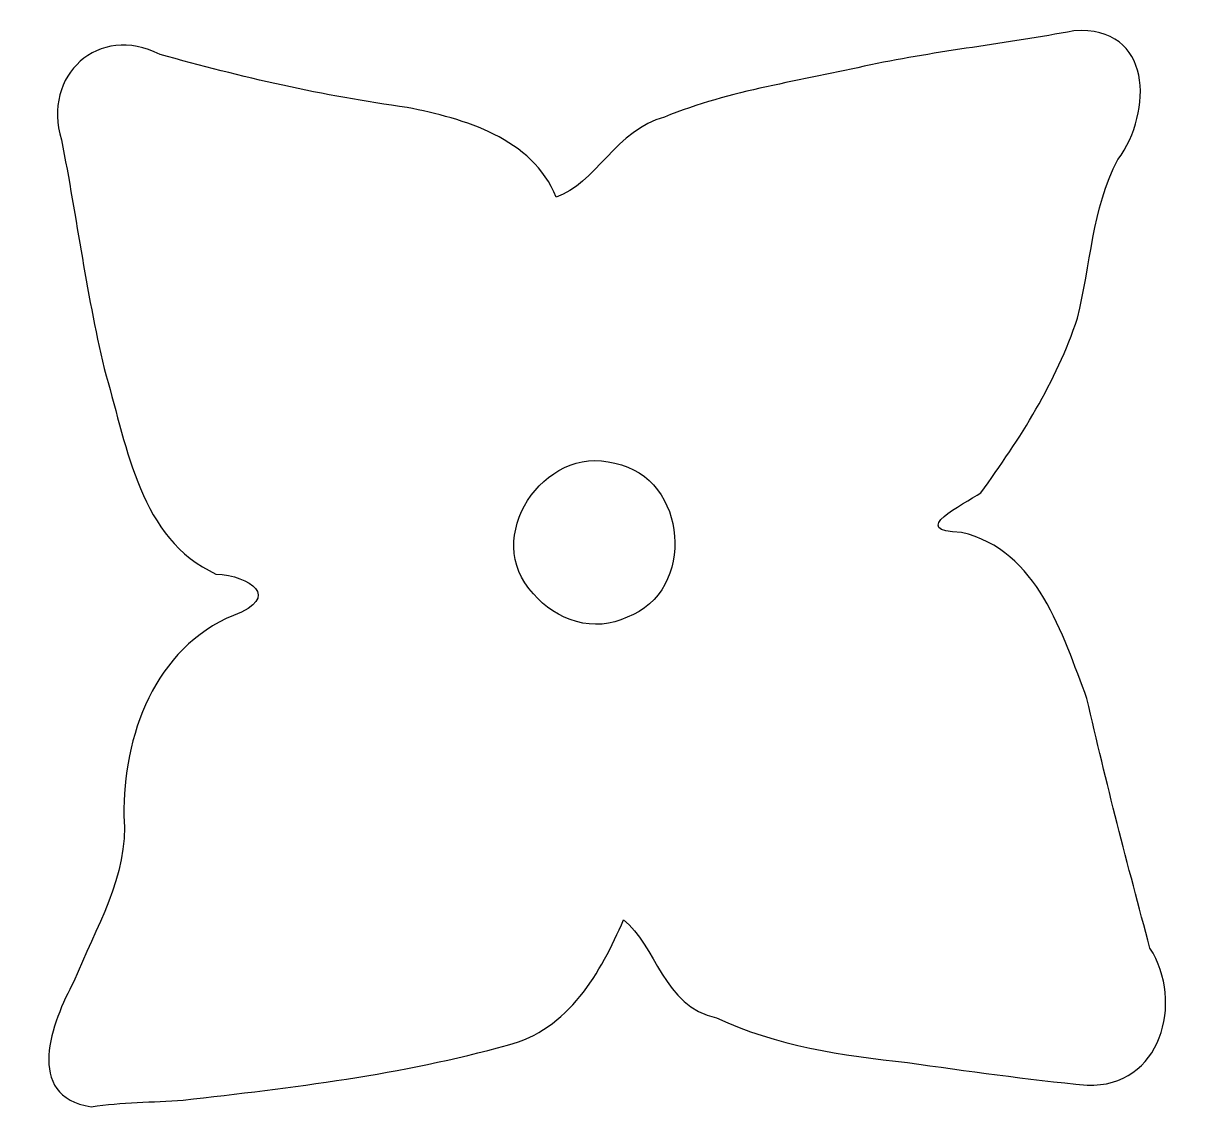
# Model space of a CAD drawing. Header units: centimetres. Extents: x -3.9 to 4.39, y -3.93 to 3.8.
import ezdxf

# ---------------------------------------------------------------- set-up
doc = ezdxf.new("R2010")
doc.units = ezdxf.units.CM
doc.header["$MEASUREMENT"] = 0
doc.layers.add('Layer 1', color=7, linetype='Continuous')

msp = doc.modelspace()

# ---------------------------------------------------------------- linework, layer by layer
at = {"layer": 'Layer 1'}
for points, knots in [([(-3.41313, -3.93435), (-3.89902, -3.86224), (-3.69273, -3.32439), (-3.53694, -3.04007), (-3.53694, -3.04007), (-3.38568, -2.65435), (-3.1445, -2.29326), (-3.18104, -1.85866), (-3.18104, -1.85866), (-3.18909, -1.29286), (-2.95888, -0.65528), (-2.39843, -0.42755), (-2.39843, -0.42755), (-2.05358, -0.29574), (-2.27996, -0.1451), (-2.52341, -0.13156), (-2.52341, -0.13156), (-3.0684, 0.12025), (-3.15442, 0.77044), (-3.30768, 1.28306), (-3.30768, 1.28306), (-3.44629, 1.83765), (-3.51464, 2.40837), (-3.6267, 2.96837), (-3.6267, 2.96837), (-3.76583, 3.42682), (-3.36341, 3.80023), (-2.92281, 3.57749), (-2.92281, 3.57749), (-2.34276, 3.41489), (-1.75628, 3.27951), (-1.15865, 3.19893), (-1.15865, 3.19893), (-0.75126, 3.11842), (-0.26753, 2.98105), (-0.09503, 2.55867), (-0.09503, 2.55867), (0.17635, 2.64781), (0.34282, 3.04654), (0.67722, 3.13068), (0.67722, 3.13068), (1.14635, 3.32394), (1.65758, 3.388), (2.14962, 3.5035), (2.14962, 3.5035), (2.62986, 3.60269), (3.12077, 3.65565), (3.59917, 3.74568), (3.59917, 3.74568), (4.1632, 3.78415), (4.16403, 3.16975), (3.91385, 2.82663), (3.91385, 2.82663), (3.72493, 2.47294), (3.72133, 2.07286), (3.62436, 1.69403), (3.62436, 1.69403), (3.47388, 1.23929), (3.21502, 0.83283), (2.93422, 0.44795), (2.93422, 0.44795), (2.80898, 0.36338), (2.40679, 0.17405), (2.79698, 0.16525), (2.79698, 0.16525), (3.34247, 0.03872), (3.51772, -0.56144), (3.69251, -1.021), (3.69251, -1.021), (3.82786, -1.61715), (3.98352, -2.21008), (4.14171, -2.80164), (4.14171, -2.80164), (4.39047, -3.18688), (4.21926, -3.79877), (3.69385, -3.78009), (3.69385, -3.78009), (3.26637, -3.73926), (2.83766, -3.67854), (2.41253, -3.61893), (2.41253, -3.61893), (1.94894, -3.57038), (1.47306, -3.49836), (1.04818, -3.29925), (1.04818, -3.29925), (0.67022, -3.22114), (0.61496, -2.77693), (0.38474, -2.60019), (0.38474, -2.60019), (0.22662, -2.97129), (-0.01057, -3.38793), (-0.44233, -3.49432), (-0.44233, -3.49432), (-1.19705, -3.70423), (-1.98055, -3.79937), (-2.75761, -3.88641), (-2.75761, -3.88641), (-2.97602, -3.90286), (-3.19627, -3.90053), (-3.41313, -3.93435)], [0, 0, 0, 0, 0.0384615, 0.0384615, 0.0384615, 0.0384615, 0.0769231, 0.0769231, 0.0769231, 0.0769231, 0.1153846, 0.1153846, 0.1153846, 0.1153846, 0.1538462, 0.1538462, 0.1538462, 0.1538462, 0.1923077, 0.1923077, 0.1923077, 0.1923077, 0.2307692, 0.2307692, 0.2307692, 0.2307692, 0.2692308, 0.2692308, 0.2692308, 0.2692308, 0.3076923, 0.3076923, 0.3076923, 0.3076923, 0.3461538, 0.3461538, 0.3461538, 0.3461538, 0.3846154, 0.3846154, 0.3846154, 0.3846154, 0.4230769, 0.4230769, 0.4230769, 0.4230769, 0.4615385, 0.4615385, 0.4615385, 0.4615385, 0.5, 0.5, 0.5, 0.5, 0.5384615, 0.5384615, 0.5384615, 0.5384615, 0.5769231, 0.5769231, 0.5769231, 0.5769231, 0.6153846, 0.6153846, 0.6153846, 0.6153846, 0.6538462, 0.6538462, 0.6538462, 0.6538462, 0.6923077, 0.6923077, 0.6923077, 0.6923077, 0.7307692, 0.7307692, 0.7307692, 0.7307692, 0.7692308, 0.7692308, 0.7692308, 0.7692308, 0.8076923, 0.8076923, 0.8076923, 0.8076923, 0.8461538, 0.8461538, 0.8461538, 0.8461538, 0.8846154, 0.8846154, 0.8846154, 0.8846154, 0.9230769, 0.9230769, 0.9230769, 0.9230769, 1, 1, 1, 1]), ([(0.4101, -0.43998), (0.90854, -0.25885), (0.84718, 0.55881), (0.32185, 0.659), (0.32185, 0.659), (-0.18596, 0.79939), (-0.63437, 0.12133), (-0.25732, -0.27202), (-0.25732, -0.27202), (-0.10179, -0.46372), (0.1821, -0.55453), (0.4101, -0.43998)], [0, 0, 0, 0, 0.25, 0.25, 0.25, 0.25, 0.5, 0.5, 0.5, 0.5, 1, 1, 1, 1])]:
    msp.add_open_spline(points, degree=3, knots=knots, dxfattribs=at)

doc.saveas('drawing.dxf')
